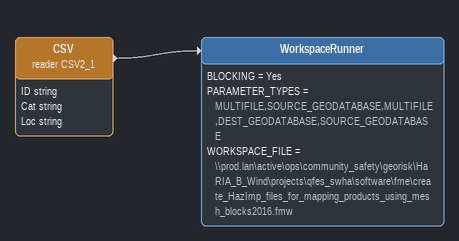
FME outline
CSV (reader CSV2_1)
    attributes: ID string, Cat string, Loc string
    -> WorkspaceRunner
WorkspaceRunner
    BLOCKING = Yes
    PARAMETER_TYPES = MULTIFILE,SOURCE_GEODATABASE,MULTIFILE,DEST_GEODATABASE,SOURCE_GEODATABASE
    WORKSPACE_FILE = \\prod.lan\active\ops\community_safety\georisk\HaRIA_B_Wind\projects\qfes_swha\software\fme\create_HazImp_files_for_mapping_products_using_mesh_blocks2016.fmw
